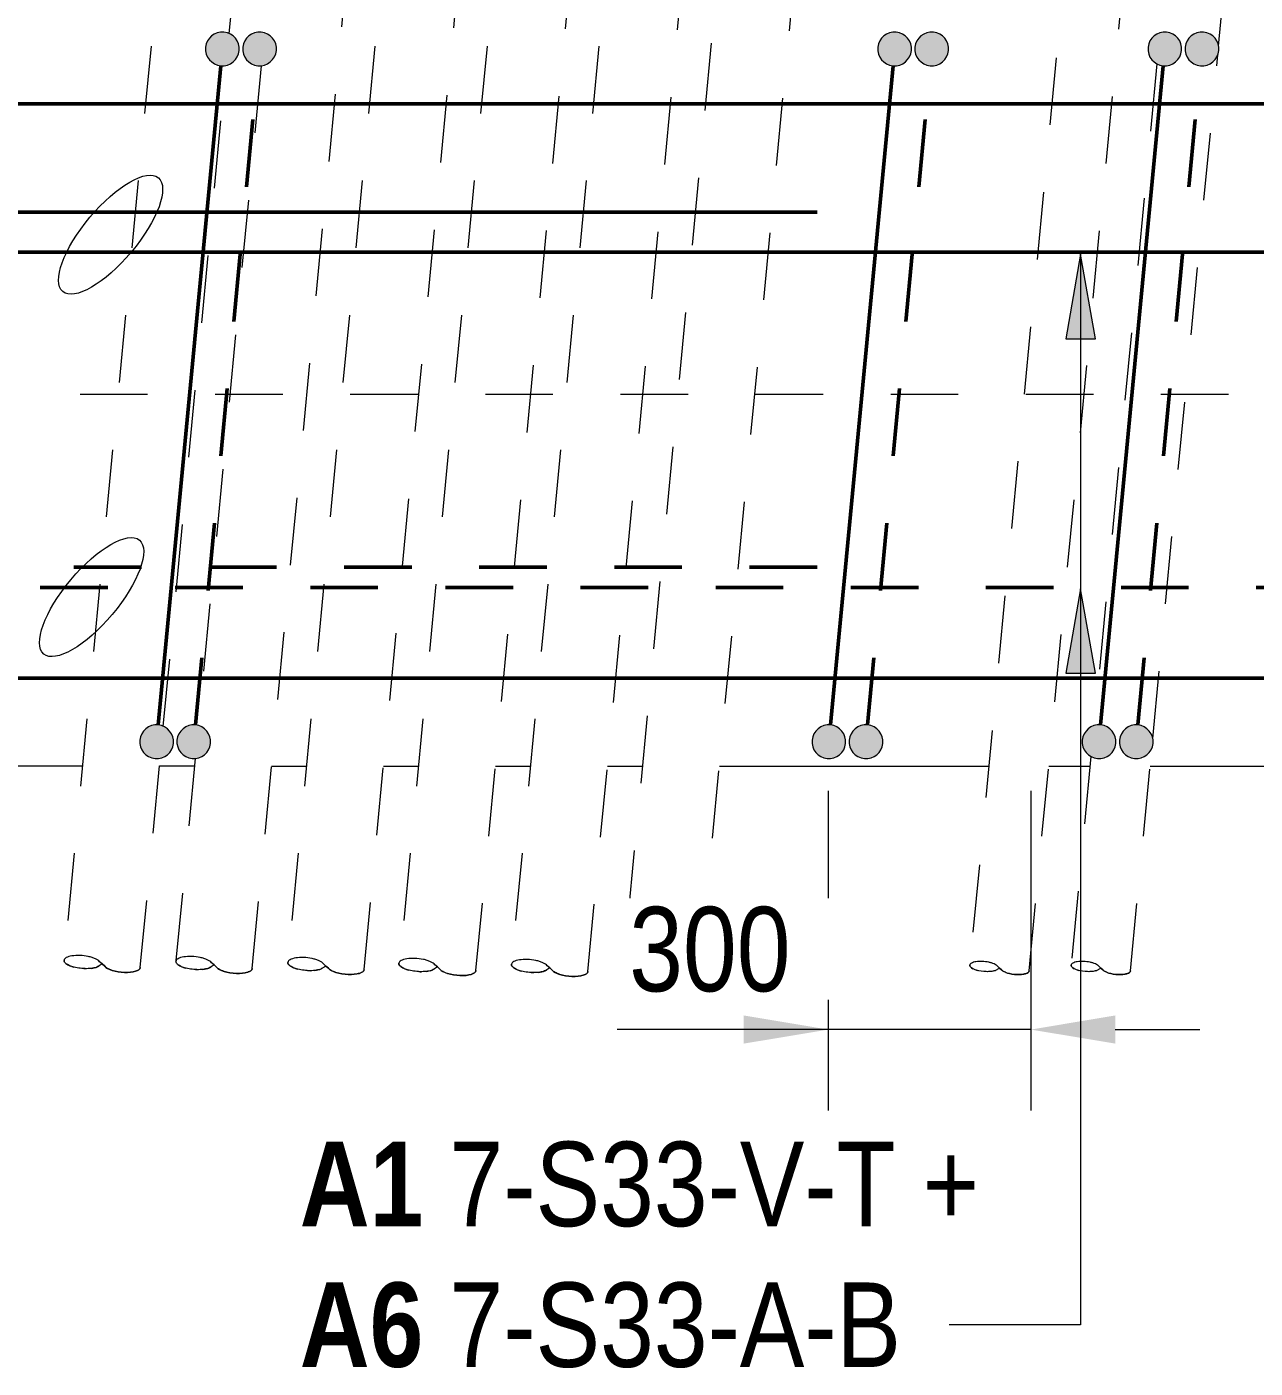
# Model space of a CAD drawing. Header units: metres. Extents: x 1652 to 1749, y -583 to 22.
# Drawn here: x 1686.859 to 1688.677, y -582.71 to -580.724 of the extents above; entities that cross this region are included whole.
import ezdxf

# ---------------------------------------------------------------- set-up
doc = ezdxf.new("R2010")
doc.units = ezdxf.units.M
doc.linetypes.add('JacobsDash', pattern=[0.0045, 0.003, -0.0015])
doc.linetypes.add('JacobsGridLine', pattern=[0.0145, 0.01, -0.001, 0.0025, -0.001])
doc.layers.get('Defpoints').update_dxf_attribs({"color": 41})
for name, color, linetype, lineweight in [('BRIDGE-ABUTMENT-CONC', 7, 'Continuous', 50), ('D-BDGE', 7, 'Continuous', 13), ('D-BDGE-LINE', 7, 'Continuous', 9), ('D-ENHA-GEN-LINE-GRIDS', 7, 'Continuous', 9), ('D-ENHA-TEXT', 7, 'Continuous', 9), ('D-ENHA-TEXT-DIMS', 7, 'Continuous', 9)]:
    doc.layers.add(name, color=color, linetype=linetype, lineweight=lineweight)
doc.layers.add('D-BDGE-Conduits', color=1, linetype='Continuous', lineweight=9, true_color=0xff0000)
doc.styles.add('Arial Narrow', font='ARIALN.TTF', dxfattribs={"height": 0.125})
doc.styles.add('Arial Narrow_B', font='ARIALNB.TTF', dxfattribs={"height": 0.125})
doc.dimstyles.new('Dimension_Standard_O__mm_', dxfattribs={"dimscale": 0.3048, "dimtxt": 0.127929, "dimasz": 0.410105, "dimexe": 0.393701, "dimexo": 0.246063, "dimgap": 0.246063, "dimtad": 1, "dimdec": 0, "dimlfac": 1000, "dimzin": 0, "dimdsep": 46, "dimtxsty": 'Arial Narrow', "dimsah": 1, "dimcen": 0.09, "dimaunit": 1, "dimadec": 4, "dimazin": 0, "dimtfac": 1, "dimtdec": 4, "dimtix": 1, "dimtmove": 2, "dimatfit": 3, "dimfxl": 1, "dimtvp": 1, "dimtfill": 1, "dimtolj": 1, "dimtzin": 0, "dimlwd": 18, "dimlwe": 18, "dimarcsym": 2})

# ---------------------------------------------------------------- blocks, each defined once
blk = doc.blocks.new('CS_DET_Rebar Combined - Multiple Bar-7507169-DRG-1075 - ABUTMENT A REINFORCEMENT PLAN')
at = {"layer": 'D-BDGE-LINE', "linetype": 'JacobsDash', "lineweight": 50}
blk.add_line((11.6523, 0), (0, 0), dxfattribs=at)
blk = doc.blocks.new('CS_DET_Rebar Combined - Multiple Bar-6578124-DRG-1075 - ABUTMENT A REINFORCEMENT PLAN')
at = {"layer": 'D-BDGE-LINE', "linetype": 'JacobsDash', "lineweight": 50}
blk.add_line((3.0783, 0), (0.025, 0), dxfattribs=at)
blk = doc.blocks.new('CS_DET_Rebar Combined - Multiple Bar-6578092-DRG-1075 - ABUTMENT A REINFORCEMENT PLAN')
at = {"layer": 'D-BDGE-LINE', "lineweight": 50}
blk.add_line((0.025, 0), (3.1254, 0), dxfattribs=at)
blk = doc.blocks.new('CS_DET_Rebar Combined - Multiple Bar-7506915-DRG-1075 - ABUTMENT A REINFORCEMENT PLAN')
at = {"layer": 'D-BDGE-LINE', "lineweight": 50}
blk.add_line((0, 0), (11.6522, 0), dxfattribs=at)
blk = doc.blocks.new('CS_DET_Rebar Combined - Multiple Bar-6405425-DRG-1075 - ABUTMENT A REINFORCEMENT PLAN')
at = {"layer": 'D-BDGE-LINE'}
for points in [[(0.025, 0), (0.0241, 0.0065), (0.0217, 0.0125), (0.0177, 0.0177), (0.0125, 0.0217), (0.0065, 0.0241), (0, 0.025), (-0.0065, 0.0241), (-0.0125, 0.0217), (-0.0177, 0.0177), (-0.0217, 0.0125), (-0.0241, 0.0065), (-0.025, 0), (-0.0241, -0.0065), (-0.0217, -0.0125), (-0.0177, -0.0177), (-0.0125, -0.0217), (-0.0065, -0.0241), (0, -0.025), (0.0065, -0.0241), (0.0125, -0.0217), (0.0177, -0.0177), (0.0217, -0.0125), (0.0241, -0.0065)], [(1.055, 0), (1.0541, 0.0065), (1.0517, 0.0125), (1.0477, 0.0177), (1.0425, 0.0217), (1.0365, 0.0241), (1.03, 0.025), (1.0235, 0.0241), (1.0175, 0.0217), (1.0123, 0.0177), (1.0083, 0.0125), (1.0059, 0.0065), (1.005, 0), (1.0059, -0.0065), (1.0083, -0.0125), (1.0123, -0.0177), (1.0175, -0.0217), (1.0235, -0.0241), (1.03, -0.025), (1.0365, -0.0241), (1.0432, -0.0211), (1.0477, -0.0177), (1.0517, -0.0125), (1.0541, -0.0065)]]:
    blk.add_hatch(color=256, dxfattribs=at).paths.add_polyline_path(points)
at = {"layer": 'D-BDGE-LINE', "linetype": 'JacobsDash', "lineweight": 50}
blk.add_line((1.005, 0), (0.025, 0), dxfattribs=at)
at = {"layer": 'D-BDGE-LINE'}
for centre, start, end in [((0, 0), 0, 180), ((1.03, 0), 0, 180), ((0, 0), 180, 0), ((1.03, 0), 180, 360)]:
    blk.add_arc(centre, 0.025, start, end, dxfattribs=at)
blk = doc.blocks.new('CS_DET_Rebar Combined - Multiple Bar-6405531-DRG-1075 - ABUTMENT A REINFORCEMENT PLAN')
at = {"layer": 'D-BDGE-LINE'}
for points in [[(0.025, 0), (0.0241, 0.0065), (0.0217, 0.0125), (0.0177, 0.0177), (0.0125, 0.0217), (0.0065, 0.0241), (0, 0.025), (-0.0065, 0.0241), (-0.0125, 0.0217), (-0.0177, 0.0177), (-0.0217, 0.0125), (-0.0241, 0.0065), (-0.025, 0), (-0.0241, -0.0065), (-0.0217, -0.0125), (-0.0177, -0.0177), (-0.0125, -0.0217), (-0.0065, -0.0241), (0, -0.025), (0.0065, -0.0241), (0.0125, -0.0217), (0.0177, -0.0177), (0.0217, -0.0125), (0.0241, -0.0065)], [(1.055, 0), (1.0541, 0.0065), (1.0517, 0.0125), (1.0477, 0.0177), (1.0425, 0.0217), (1.0365, 0.0241), (1.03, 0.025), (1.0235, 0.0241), (1.0175, 0.0217), (1.0123, 0.0177), (1.0083, 0.0125), (1.0059, 0.0065), (1.005, 0), (1.0059, -0.0065), (1.0083, -0.0125), (1.0123, -0.0177), (1.0175, -0.0217), (1.0235, -0.0241), (1.03, -0.025), (1.0365, -0.0241), (1.0425, -0.0217), (1.0477, -0.0177), (1.0517, -0.0125), (1.0541, -0.0065)]]:
    blk.add_hatch(color=256, dxfattribs=at).paths.add_polyline_path(points)
at = {"layer": 'D-BDGE-LINE', "lineweight": 50}
blk.add_line((0.025, 0), (1.005, 0), dxfattribs=at)
at = {"layer": 'D-BDGE-LINE'}
for centre, start, end in [((0, 0), 0, 180), ((1.03, 0), 0, 180), ((0, 0), 180, 0), ((1.03, 0), 180, 0)]:
    blk.add_arc(centre, 0.025, start, end, dxfattribs=at)
blk = doc.blocks.new('SC_DET_BREAK LINE - Pipe Break-6358943-DRG-1075 - ABUTMENT A REINFORCEMENT PLAN')
at = {"layer": 'D-BDGE-LINE', "color": 143, "lineweight": 13, "true_color": 0x78aac8}
for p, q in [((0.0526, 0.003), (0.0567, 0)), ((0.0567, 0), (0.0526, 0.003)), ((0.0567, 0), (0.0608, 0.003)), ((0.0567, 0), (0.0608, 0.003)), ((0.0567, 0), (0.0608, -0.003)), ((0.0567, 0), (0.0608, -0.003))]:
    blk.add_line(p, q, dxfattribs=at)
for major_axis, start_param, end_param in [((-0.027, 0), 5.578132, 6.283185), ((0.027, 0), 1.731487, 2.436519), ((0.027, 0), 1.026434, 1.731449), ((0.027, 0), 0.321381, 1.026384)]:
    blk.add_ellipse((0.027, 0), major_axis=major_axis, ratio=0.349427, start_param=start_param, end_param=end_param, dxfattribs=at)
for points, knots in [([(0, 0), (0, 0.0006), (0.0003, 0.0017), (0.0015, 0.0033), (0.0036, 0.0048), (0.0063, 0.0062), (0.0097, 0.0073), (0.015, 0.0086), (0.0256, 0.0099), (0.0389, 0.009), (0.0486, 0.006), (0.0516, 0.004), (0.0526, 0.003)], [0, 0, 0, 0, 0.0625, 0.125, 0.1875, 0.25, 0.3125, 0.375, 0.5, 0.75, 0.875, 1, 1, 1, 1]), ([(0.0608, 0.003), (0.0613, 0.0035), (0.0626, 0.0045), (0.0652, 0.0059), (0.0685, 0.0071), (0.0737, 0.0085), (0.0812, 0.0095), (0.0908, 0.0095), (0.1015, 0.0082), (0.1091, 0.0056), (0.1128, 0.0025), (0.1134, 0.0008), (0.1134, 0)], [0, 0, 0, 0, 0.0625, 0.125, 0.1875, 0.25, 0.375, 0.5, 0.625, 0.8125, 0.90625, 1, 1, 1, 1]), ([(0.0608, -0.003), (0.0615, -0.0037), (0.0633, -0.005), (0.0673, -0.0068), (0.0723, -0.0082), (0.0801, -0.0094), (0.0909, -0.0097), (0.103, -0.0079), (0.11, -0.005), (0.1129, -0.0022), (0.1134, -0.0007), (0.1134, 0)], [0, 0, 0, 0, 0.0416667, 0.0833333, 0.125, 0.1666667, 0.25, 0.3333333, 0.4166667, 0.4583333, 0.5, 0.5, 0.5, 0.5])]:
    blk.add_open_spline(points, degree=3, knots=knots, dxfattribs=at)
for points in [[(0.063, 0.0047), (0.0621, 0.0042), (0.0614, 0.0036), (0.0608, 0.003)], [(0.0667, 0.0064), (0.0657, 0.0061), (0.0649, 0.0057), (0.0641, 0.0053)], [(0.0724, 0.0081), (0.0708, 0.0077), (0.0693, 0.0073), (0.0679, 0.0069)], [(0.0832, 0.0094), (0.0819, 0.0093), (0.0806, 0.0092), (0.0794, 0.0091)], [(0.1012, 0.0079), (0.1002, 0.0081), (0.0991, 0.0084), (0.098, 0.0085)], [(0.107, 0.0061), (0.1058, 0.0066), (0.1044, 0.0071), (0.1029, 0.0075)], [(0.1102, 0.0045), (0.1093, 0.0051), (0.1082, 0.0056), (0.107, 0.0061)], [(0.1124, 0.0026), (0.112, 0.003), (0.1116, 0.0035), (0.111, 0.0039)], [(0.1134, 0), (0.1134, 0.0007), (0.1132, 0.0013), (0.1129, 0.002)]]:
    blk.add_open_spline(points, degree=3, dxfattribs=at)
blk = doc.blocks.new('SC_DET_BREAK LINE - Pipe Break-7475010-DRG-1075 - ABUTMENT A REINFORCEMENT PLAN')
at = {"layer": 'D-BDGE-LINE', "color": 143, "lineweight": 13, "true_color": 0x78aac8}
for p, q in [((0.0532, 0.003), (0.0574, 0)), ((0.0574, 0), (0.0532, 0.003)), ((0.0574, 0), (0.0615, 0.003)), ((0.0574, 0), (0.0615, 0.003)), ((0.0574, 0), (0.0615, -0.003)), ((0.0574, 0), (0.0615, -0.003))]:
    blk.add_line(p, q, dxfattribs=at)
for major_axis, start_param, end_param in [((-0.0273, 0), 5.578132, 6.283185), ((0.0273, 0), 1.731487, 2.436519), ((0.0273, 0), 1.026434, 1.731449), ((0.0273, 0), 0.321381, 1.026384)]:
    blk.add_ellipse((0.0273, 0), major_axis=major_axis, ratio=0.349427, start_param=start_param, end_param=end_param, dxfattribs=at)
for points, knots in [([(0, 0), (0, 0.0006), (0.0003, 0.0017), (0.0015, 0.0033), (0.0036, 0.0048), (0.0064, 0.0062), (0.0098, 0.0074), (0.0152, 0.0087), (0.0259, 0.01), (0.0393, 0.0091), (0.0491, 0.0061), (0.0522, 0.0041), (0.0532, 0.003)], [0, 0, 0, 0, 0.0625, 0.125, 0.1875, 0.25, 0.3125, 0.375, 0.5, 0.75, 0.875, 1, 1, 1, 1]), ([(0.0615, 0.003), (0.062, 0.0036), (0.0633, 0.0046), (0.066, 0.006), (0.0693, 0.0072), (0.0745, 0.0085), (0.0821, 0.0096), (0.0919, 0.0096), (0.1026, 0.0083), (0.1103, 0.0057), (0.1141, 0.0025), (0.1147, 0.0008), (0.1147, 0)], [0, 0, 0, 0, 0.0625, 0.125, 0.1875, 0.25, 0.375, 0.5, 0.625, 0.8125, 0.90625, 1, 1, 1, 1]), ([(0.0615, -0.003), (0.0622, -0.0037), (0.064, -0.0051), (0.068, -0.0069), (0.0731, -0.0083), (0.081, -0.0095), (0.0919, -0.0098), (0.1041, -0.008), (0.1112, -0.0051), (0.1142, -0.0022), (0.1147, -0.0007), (0.1147, 0)], [0, 0, 0, 0, 0.0416667, 0.0833333, 0.125, 0.1666667, 0.25, 0.3333333, 0.4166667, 0.4583333, 0.5, 0.5, 0.5, 0.5])]:
    blk.add_open_spline(points, degree=3, knots=knots, dxfattribs=at)
for points in [[(0.0639, 0.0048), (0.0629, 0.0043), (0.0621, 0.0037), (0.0615, 0.003)], [(0.0674, 0.0065), (0.0665, 0.0062), (0.0656, 0.0058), (0.0648, 0.0054)], [(0.0733, 0.0082), (0.0716, 0.0078), (0.0701, 0.0074), (0.0687, 0.007)], [(0.0842, 0.0095), (0.0828, 0.0094), (0.0815, 0.0093), (0.0802, 0.0092)], [(0.1025, 0.008), (0.1014, 0.0082), (0.1003, 0.0084), (0.0991, 0.0086)], [(0.1082, 0.0062), (0.107, 0.0067), (0.1056, 0.0072), (0.1041, 0.0076)], [(0.1114, 0.0046), (0.1105, 0.0051), (0.1094, 0.0057), (0.1082, 0.0062)], [(0.1137, 0.0026), (0.1133, 0.0031), (0.1128, 0.0035), (0.1123, 0.004)], [(0.1147, 0), (0.1147, 0.0007), (0.1145, 0.0013), (0.1141, 0.002)]]:
    blk.add_open_spline(points, degree=3, dxfattribs=at)
blk = doc.blocks.new('SC_DET_BREAK LINE - Pipe Break-6492623-DRG-1075 - ABUTMENT A REINFORCEMENT PLAN')
at = {"layer": 'D-BDGE-LINE', "color": 143, "lineweight": 13, "true_color": 0x78aac8}
for p, q in [((0.041, 0.0023), (0.0441, 0)), ((0.0441, 0), (0.041, 0.0023)), ((0.0441, 0), (0.0473, 0.0023)), ((0.0441, 0), (0.0473, 0.0023)), ((0.0441, 0), (0.0473, -0.0023)), ((0.0441, 0), (0.0473, -0.0023))]:
    blk.add_line(p, q, dxfattribs=at)
for major_axis, start_param, end_param in [((-0.021, 0), 5.578132, 6.283185), ((0.021, 0), 1.740506, 2.436519), ((0.021, 0), 1.026434, 1.731449), ((0.021, 0), 0.321381, 1.026384)]:
    blk.add_ellipse((0.021, 0), major_axis=major_axis, ratio=0.349427, start_param=start_param, end_param=end_param, dxfattribs=at)
for points, knots in [([(0, 0), (0, 0.0004), (0.0002, 0.0013), (0.0012, 0.0026), (0.0028, 0.0037), (0.0049, 0.0048), (0.0076, 0.0057), (0.0117, 0.0067), (0.02, 0.0077), (0.0303, 0.007), (0.0378, 0.0047), (0.0402, 0.0031), (0.041, 0.0023)], [0, 0, 0, 0, 0.0625, 0.125, 0.1875, 0.25, 0.3125, 0.375, 0.5, 0.75, 0.875, 1, 1, 1, 1]), ([(0.0473, 0.0023), (0.0477, 0.0027), (0.0487, 0.0035), (0.0508, 0.0046), (0.0533, 0.0056), (0.0573, 0.0066), (0.0655, 0.0077), (0.0772, 0.007), (0.0849, 0.0044), (0.0878, 0.0019), (0.0883, 0.0007), (0.0883, 0)], [0, 0, 0, 0, 0.0625, 0.125, 0.1875, 0.25, 0.375, 0.625, 0.8125, 0.90625, 1, 1, 1, 1]), ([(0.0473, -0.0023), (0.0479, -0.0029), (0.0492, -0.0039), (0.0524, -0.0053), (0.0563, -0.0064), (0.0623, -0.0073), (0.0708, -0.0075), (0.0801, -0.0062), (0.0856, -0.0039), (0.0879, -0.0017), (0.0883, -0.0006), (0.0883, 0)], [0, 0, 0, 0, 0.0416667, 0.0833333, 0.125, 0.1666667, 0.25, 0.3333333, 0.4166667, 0.4583333, 0.5, 0.5, 0.5, 0.5])]:
    blk.add_open_spline(points, degree=3, knots=knots, dxfattribs=at)
for points in [[(0.0492, 0.0037), (0.0484, 0.0033), (0.0478, 0.0028), (0.0473, 0.0023)], [(0.0519, 0.005), (0.0511, 0.0047), (0.0505, 0.0044), (0.0499, 0.0041)], [(0.0789, 0.0061), (0.078, 0.0063), (0.0772, 0.0065), (0.0762, 0.0067)], [(0.0858, 0.0035), (0.0851, 0.004), (0.0842, 0.0044), (0.0833, 0.0048)], [(0.0875, 0.002), (0.0872, 0.0024), (0.0868, 0.0027), (0.0864, 0.003)], [(0.0883, 0), (0.0883, 0.0005), (0.0881, 0.001), (0.0878, 0.0015)]]:
    blk.add_open_spline(points, degree=3, dxfattribs=at)
blk = doc.blocks.new('SC_DET_BREAK LINE - Pipe Break-V3-DRG-1075 - ABUTMENT A REINFORCEMENT PLAN')
at = {"layer": 'D-BDGE-LINE', "color": 143, "lineweight": 13, "true_color": 0x78aac8}
for p, q in [((0.041, 0.0023), (0.0441, 0)), ((0.0441, 0), (0.041, 0.0023)), ((0.0441, 0), (0.0473, 0.0023)), ((0.0441, 0), (0.0473, 0.0023)), ((0.0441, 0), (0.0473, -0.0023)), ((0.0441, 0), (0.0473, -0.0023))]:
    blk.add_line(p, q, dxfattribs=at)
for major_axis, start_param, end_param in [((-0.021, 0), 5.578132, 6.283185), ((0.021, 0), 1.731487, 2.436519), ((0.021, 0), 1.026434, 1.731449), ((0.021, 0), 0.321381, 1.026384)]:
    blk.add_ellipse((0.021, 0), major_axis=major_axis, ratio=0.349427, start_param=start_param, end_param=end_param, dxfattribs=at)
for points, knots in [([(0, 0), (0, 0.0004), (0.0002, 0.0013), (0.0012, 0.0026), (0.0028, 0.0037), (0.0049, 0.0048), (0.0076, 0.0057), (0.0117, 0.0067), (0.02, 0.0077), (0.0303, 0.007), (0.0378, 0.0047), (0.0402, 0.0031), (0.041, 0.0023)], [0, 0, 0, 0, 0.0625, 0.125, 0.1875, 0.25, 0.3125, 0.375, 0.5, 0.75, 0.875, 1, 1, 1, 1]), ([(0.0473, 0.0023), (0.0477, 0.0027), (0.0487, 0.0035), (0.0508, 0.0046), (0.0533, 0.0056), (0.0573, 0.0066), (0.0655, 0.0077), (0.0772, 0.007), (0.0849, 0.0044), (0.0878, 0.0019), (0.0883, 0.0007), (0.0883, 0)], [0, 0, 0, 0, 0.0625, 0.125, 0.1875, 0.25, 0.375, 0.625, 0.8125, 0.90625, 1, 1, 1, 1]), ([(0.0473, -0.0023), (0.0479, -0.0029), (0.0492, -0.0039), (0.0524, -0.0053), (0.0563, -0.0064), (0.0623, -0.0073), (0.0708, -0.0075), (0.0801, -0.0062), (0.0856, -0.0039), (0.0879, -0.0017), (0.0883, -0.0006), (0.0883, 0)], [0, 0, 0, 0, 0.0416667, 0.0833333, 0.125, 0.1666667, 0.25, 0.3333333, 0.4166667, 0.4583333, 0.5, 0.5, 0.5, 0.5])]:
    blk.add_open_spline(points, degree=3, knots=knots, dxfattribs=at)
for points in [[(0.0492, 0.0037), (0.0484, 0.0033), (0.0478, 0.0028), (0.0473, 0.0023)], [(0.0519, 0.005), (0.0511, 0.0047), (0.0505, 0.0044), (0.0499, 0.0041)], [(0.0789, 0.0061), (0.078, 0.0063), (0.0772, 0.0065), (0.0762, 0.0067)], [(0.0858, 0.0035), (0.0851, 0.004), (0.0842, 0.0044), (0.0833, 0.0048)], [(0.0875, 0.002), (0.0872, 0.0024), (0.0868, 0.0027), (0.0864, 0.003)], [(0.0883, 0), (0.0883, 0.0005), (0.0881, 0.001), (0.0878, 0.0015)]]:
    blk.add_open_spline(points, degree=3, dxfattribs=at)
blk = doc.blocks.new('DIMBLOCK5-DRG-1075 - ABUTMENT A REINFORCEMENT PLAN')
at = {"layer": 'D-ENHA-TEXT-DIMS', "color": 0, "lineweight": 18, "transparency": 16777216}
for p, q in [((1688.0453, -581.8553), (1688.0453, -582.3284)), ((1688.3453, -581.8553), (1688.3453, -582.3284)), ((1687.9203, -582.2084), (1687.7953, -582.2084)), ((1688.3453, -582.2084), (1688.0453, -582.2084)), ((1688.4703, -582.2084), (1688.5953, -582.2084))]:
    blk.add_line(p, q, dxfattribs=at)
at = {"layer": 'D-ENHA-TEXT-DIMS', "color": 0, "transparency": 16777216}
for points in [[(1687.9203, -582.1875), (1687.9203, -582.2292), (1688.0453, -582.2084)], [(1688.4703, -582.1875), (1688.4703, -582.2292), (1688.3453, -582.2084)]]:
    blk.add_solid(points, dxfattribs=at)
at = {"layer": 'Defpoints', "color": 0, "transparency": 16777216}
for p in [(1688.0453, -581.7803), (1688.3453, -581.7803), (1688.0453, -582.2084)]:
    blk.add_point(p, dxfattribs=at)
at = {"layer": 'D-ENHA-TEXT-DIMS', "color": 0, "lineweight": 18, "transparency": 16777216, "insert": (1687.7507, -582.0268), "char_height": 0.125, "width": 0.285099, "attachment_point": 1, "line_spacing_factor": 0.974696, "style": 'Arial Narrow', "bg_fill": 3, "box_fill_scale": 1.1, "bg_fill_color": 256, "bg_fill_true_color": 13158600, "bg_fill_transparency": 0}
blk.add_mtext('\\A1;300', dxfattribs=at)

msp = doc.modelspace()

# ---------------------------------------------------------------- hatches: boundary and pattern name
at = {"layer": 'D-ENHA-TEXT'}
for points in [[(1688.419, -581.061), (1688.397, -581.186), (1688.4411, -581.186)], [(1688.419, -581.5561), (1688.397, -581.6811), (1688.4411, -581.6811)]]:
    msp.add_hatch(color=256, dxfattribs=at).paths.add_polyline_path(points)

# ---------------------------------------------------------------- linework, layer by layer
at = {"layer": 'BRIDGE-ABUTMENT-CONC', "lineweight": 13}
for p, q in [((1676.3772, -581.8161), (1686.9415, -581.8183)), ((1687.0555, -581.8183), (1687.1073, -581.8183)), ((1687.2212, -581.8184), (1687.273, -581.8184)), ((1687.387, -581.8184), (1687.4388, -581.8184)), ((1687.5527, -581.8184), (1687.6045, -581.8184)), ((1687.7184, -581.8185), (1687.7702, -581.8185)), ((1687.8842, -581.8185), (1688.283, -581.8186)), ((1688.3717, -581.8186), (1688.433, -581.8186)), ((1688.5217, -581.8186), (1689.6404, -581.8189))]:
    msp.add_line(p, q, dxfattribs=at)
at = {"layer": 'D-BDGE', "lineweight": 50}
for p, q in [((1689.6347, -580.8383), (1684.9289, -580.8383)), ((1689.5347, -581.6883), (1684.9289, -581.6883))]:
    msp.add_line(p, q, dxfattribs=at)
at = {"layer": 'D-BDGE', "lineweight": 18}
msp.add_line((1688.0453, -582.2084), (1687.7331, -582.2084), dxfattribs=at)
at = {"layer": 'D-BDGE', "lineweight": 9}
for centre in [(1686.9831, -581.032), (1686.955, -581.5683)]:
    msp.add_ellipse(centre, major_axis=(0.0707, 0.0843), ratio=0.363636, dxfattribs=at)
at = {"layer": 'D-BDGE-Conduits', "color": 143, "linetype": 'JacobsDash', "true_color": 0x78aac8}
for p, q in [((1687.9101, -580.3506), (1687.7425, -582.1097)), ((1687.0809, -580.3547), (1686.9141, -582.1059)), ((1687.1587, -580.7345), (1687.1949, -580.3547)), ((1687.1927, -582.1182), (1687.3606, -580.3547)), ((1687.2467, -580.3547), (1687.2106, -580.7333)), ((1687.4124, -580.3547), (1687.2453, -582.1089)), ((1687.3583, -582.1197), (1687.5261, -580.3574)), ((1687.5782, -580.3547), (1687.4112, -582.1077)), ((1687.5239, -582.1211), (1687.6919, -580.3574)), ((1687.7439, -580.3547), (1687.5765, -582.1119)), ((1687.6895, -582.1226), (1687.8576, -580.3574)), ((1687.8551, -582.1241), (1688.0236, -580.3547)), ((1688.4208, -580.3719), (1688.2549, -582.1131)), ((1688.3428, -582.1215), (1688.5087, -580.3803)), ((1688.5708, -580.3719), (1688.5364, -580.7334)), ((1688.6232, -580.753), (1688.6587, -580.3803)), ((1688.5256, -581.7775), (1688.622, -580.7659)), ((1687.0611, -581.7597), (1687.1543, -580.7813)), ((1687.206, -580.7819), (1687.113, -581.7587)), ((1688.532, -580.7791), (1688.4387, -581.7589)), ((1688.4928, -582.1215), (1688.5242, -581.7921)), ((1687.0271, -582.1167), (1687.0566, -581.8068)), ((1687.1083, -581.8073), (1687.0797, -582.1074)), ((1688.4343, -581.8043), (1688.4049, -582.1131))]:
    msp.add_line(p, q, dxfattribs=at)
at = {"layer": 'D-ENHA-GEN-LINE-GRIDS', "linetype": 'JacobsGridLine', "lineweight": 18}
msp.add_line((1690.2379, -581.269), (1653.0665, -581.2611), dxfattribs=at)
at = {"layer": 'D-ENHA-TEXT'}
for p, q in [((1688.419, -581.061), (1688.397, -581.186)), ((1688.4411, -581.186), (1688.419, -581.061)), ((1688.419, -581.061), (1688.419, -582.6452)), ((1688.397, -581.186), (1688.4411, -581.186)), ((1688.419, -581.5561), (1688.397, -581.6811)), ((1688.4411, -581.6811), (1688.419, -581.5561)), ((1688.419, -581.5561), (1688.419, -582.6452)), ((1688.397, -581.6811), (1688.4411, -581.6811)), ((1688.3622, -582.6452), (1688.2245, -582.6452)), ((1688.419, -582.6452), (1688.3622, -582.6452)), ((1688.419, -582.6452), (1688.3622, -582.6452))]:
    msp.add_line(p, q, dxfattribs=at)

# ---------------------------------------------------------------- block references
at = {"layer": 'D-BDGE-LINE'}
for name, p, rotation in [('CS_DET_Rebar Combined - Multiple Bar-6405531-DRG-1075 - ABUTMENT A REINFORCEMENT PLAN', (1687.1486, -580.7571), 264.5764621013693), ('CS_DET_Rebar Combined - Multiple Bar-6405425-DRG-1075 - ABUTMENT A REINFORCEMENT PLAN', (1687.2036, -580.7571), 264.5764621013864), ('CS_DET_Rebar Combined - Multiple Bar-6405531-DRG-1075 - ABUTMENT A REINFORCEMENT PLAN', (1688.1436, -580.7571), 264.5764621013693), ('CS_DET_Rebar Combined - Multiple Bar-6405425-DRG-1075 - ABUTMENT A REINFORCEMENT PLAN', (1688.1986, -580.7571), 264.5764621013864), ('CS_DET_Rebar Combined - Multiple Bar-6405531-DRG-1075 - ABUTMENT A REINFORCEMENT PLAN', (1688.5436, -580.7571), 264.5764621013693), ('CS_DET_Rebar Combined - Multiple Bar-6405425-DRG-1075 - ABUTMENT A REINFORCEMENT PLAN', (1688.5986, -580.7571), 264.5764621013864), ('CS_DET_Rebar Combined - Multiple Bar-6578092-DRG-1075 - ABUTMENT A REINFORCEMENT PLAN', (1689.6042, -581.0577), 180), ('CS_DET_Rebar Combined - Multiple Bar-6578124-DRG-1075 - ABUTMENT A REINFORCEMENT PLAN', (1689.5571, -581.554), 180)]:
    msp.add_blockref(name, p, dxfattribs=dict(at, rotation=rotation))
for name, p in [('CS_DET_Rebar Combined - Multiple Bar-7506915-DRG-1075 - ABUTMENT A REINFORCEMENT PLAN', (1676.3766, -580.9985)), ('CS_DET_Rebar Combined - Multiple Bar-7507169-DRG-1075 - ABUTMENT A REINFORCEMENT PLAN', (1676.3765, -581.524))]:
    msp.add_blockref(name, p, dxfattribs=at)
at = {"layer": 'D-BDGE-LINE', "color": 143, "true_color": 0x78aac8, "rotation": 174.5587679176695}
for name, p in [('SC_DET_BREAK LINE - Pipe Break-6358943-DRG-1075 - ABUTMENT A REINFORCEMENT PLAN', (1687.0271, -582.1167)), ('SC_DET_BREAK LINE - Pipe Break-6358943-DRG-1075 - ABUTMENT A REINFORCEMENT PLAN', (1687.1927, -582.1182)), ('SC_DET_BREAK LINE - Pipe Break-6358943-DRG-1075 - ABUTMENT A REINFORCEMENT PLAN', (1687.3583, -582.1197)), ('SC_DET_BREAK LINE - Pipe Break-7475010-DRG-1075 - ABUTMENT A REINFORCEMENT PLAN', (1687.5239, -582.1212)), ('SC_DET_BREAK LINE - Pipe Break-6358943-DRG-1075 - ABUTMENT A REINFORCEMENT PLAN', (1687.6895, -582.1226)), ('SC_DET_BREAK LINE - Pipe Break-6358943-DRG-1075 - ABUTMENT A REINFORCEMENT PLAN', (1687.8528, -582.1239)), ('SC_DET_BREAK LINE - Pipe Break-6492623-DRG-1075 - ABUTMENT A REINFORCEMENT PLAN', (1688.3428, -582.1215)), ('SC_DET_BREAK LINE - Pipe Break-V3-DRG-1075 - ABUTMENT A REINFORCEMENT PLAN', (1688.4928, -582.1215))]:
    msp.add_blockref(name, p, dxfattribs=at)

# ---------------------------------------------------------------- texts
at = {"layer": 'D-ENHA-TEXT', "char_height": 0.125, "attachment_point": 1, "style": 'Arial Narrow_B', "bg_fill": 3, "box_fill_scale": 1, "bg_fill_color": 256, "bg_fill_transparency": 0}
for s, insert in [('A1', (1687.2631, -582.3744)), ('A6', (1687.2631, -582.5827))]:
    msp.add_mtext(s, dxfattribs=dict(at, insert=insert))

# ---------------------------------------------------------------- next in the draw order: texts
at = {"layer": 'D-ENHA-TEXT', "char_height": 0.125, "attachment_point": 1, "style": 'Arial Narrow', "bg_fill": 3, "box_fill_scale": 1, "bg_fill_color": 256, "bg_fill_transparency": 0}
for s, insert in [(' 7-S33-V-T +', (1687.445, -582.3744)), (' 7-S33-A-B', (1687.445, -582.5827))]:
    msp.add_mtext(s, dxfattribs=dict(at, insert=insert))

# ---------------------------------------------------------------- next in the draw order: dimensions: what is measured, and where the dimension line sits
at = {"layer": 'D-ENHA-TEXT-DIMS', "lineweight": 18}
dim = msp.add_linear_dim(base=(1688.0453, -582.2084), p1=(1688.3453, -581.7803), p2=(1688.0453, -581.7803), dimstyle='Dimension_Standard_O__mm_', override={"dimpost": '<>', "dimfxl": 0.3}, dxfattribs=at)
dim.commit()
dim.dimension.update_dxf_attribs({"geometry": 'DIMBLOCK5-DRG-1075 - ABUTMENT A REINFORCEMENT PLAN', "text_midpoint": (1687.8932, -582.1102), "dimtype": 160})

doc.saveas('drawing.dxf')
